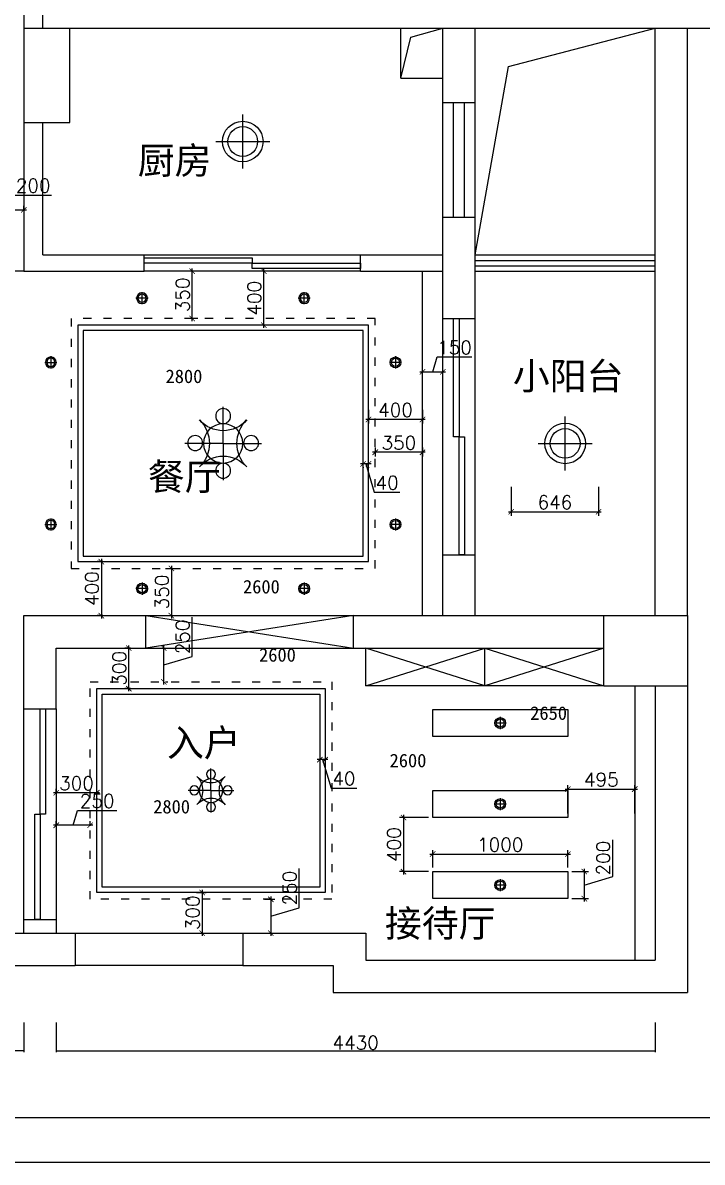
# Model space of a CAD drawing. Header units: millimetres. Extents: x 1149180 to 1411665549, y -85375798 to -28940.
# Drawn here: x 1158136 to 1163162, y -77393 to -68958 of the extents above; entities that cross this region are included whole.
import ezdxf

# ---------------------------------------------------------------- set-up
doc = ezdxf.new("R2010")
doc.units = ezdxf.units.MM
doc.header["$PDMODE"] = 35
doc.linetypes.add('ACAD_ISO03W100', pattern=[30, 12, -18])
for name, color, linetype in [('BZ-000标注', 7, 'Continuous'), ('GSHTK', 7, 'Continuous'), ('TEXT', 3, 'Continuous'), ('图框', 7, 'Continuous'), ('家具 @ 100', 8, 'Continuous'), ('灯', 1, 'Continuous')]:
    doc.layers.add(name, color=color, linetype=linetype)
doc.styles.get("Standard").update_dxf_attribs({"font": 'txt', "bigfont": 'gbcbig.shx'})
doc.styles.add('仿宋', font='SimSun.ttf')
doc.dimstyles.new('ISO-25', dxfattribs={"dimtxt": 100, "dimasz": 2.5, "dimexe": 10, "dimexo": 30, "dimgap": 10, "dimtad": 1, "dimdec": 0, "dimtxsty": 'Standard', "dimblk": 'ARCHTICK', "dimcen": 2.5, "dimclrd": 8, "dimclre": 8, "dimclrt": 3, "dimadec": 0, "dimazin": 0, "dimtfac": 1, "dimtdec": 0, "dimtmove": 0, "dimatfit": 3, "dimldrblk": 'DOT', "dimfxl": 1.25, "dimarcsym": 0})
doc.dimstyles.new('标注（中）', dxfattribs={"dimtxt": 100, "dimasz": 40, "dimexe": 30, "dimexo": 30, "dimgap": 20, "dimtad": 1, "dimdec": 0, "dimzin": 0, "dimdsep": 46, "dimtxsty": 'Standard', "dimblk1": 'ARCHTICK', "dimblk2": 'ARCHTICK', "dimsah": 1, "dimcen": 0, "dimdle": 20, "dimclrd": 8, "dimclre": 8, "dimclrt": 2, "dimadec": 0, "dimazin": 0, "dimtfac": 1, "dimtdec": 0, "dimtmove": 1, "dimatfit": 3, "dimldrblk": 'OPEN90', "dimfxl": 1, "dimtolj": 1, "dimtzin": 0, "dimarcsym": 0})

# ---------------------------------------------------------------- blocks, each defined once
blk = doc.blocks.new('_ArchTick')
at = {"color": 0, "linetype": 'ByBlock', "const_width": 0.15}
blk.add_lwpolyline([(-0.5, -0.5), (0.5, 0.5)], dxfattribs=at)
blk = doc.blocks.new('*D1246')
at = {"color": 8, "lineweight": -2}
for p, q in [((1153383.4, -76357.6), (1153383.4, -76577.6)), ((1158143.4, -76357.6), (1158143.4, -76577.6)), ((1158143.4, -76567.6), (1153383.4, -76567.6))]:
    blk.add_line(p, q, dxfattribs=at)
at = {"layer": 'Defpoints', "color": 0}
for p in [(1153383.4, -76327.6), (1158143.4, -76327.6), (1153383.4, -76567.6)]:
    blk.add_point(p, dxfattribs=at)
at = {"color": 8, "lineweight": -2, "xscale": 2.5, "yscale": 2.5, "zscale": 2.5, "rotation": 180}
blk.add_blockref('_ArchTick', (1153383.4, -76567.6), dxfattribs=at)
at = {"color": 8, "lineweight": -2, "xscale": 2.5, "yscale": 2.5, "zscale": 2.5}
blk.add_blockref('_ArchTick', (1158143.4, -76567.6), dxfattribs=at)
at = {"color": 3, "insert": (1155763.4, -76507.6), "char_height": 100, "attachment_point": 5}
blk.add_mtext('4760', dxfattribs=at)
blk = doc.blocks.new('_Dot')
at = {"color": 0, "linetype": 'ByBlock', "lineweight": -2}
blk.add_line((-0.5, 0), (-1, 0), dxfattribs=at)
at = {"color": 0, "linetype": 'ByBlock', "const_width": 0.5}
blk.add_lwpolyline([(-0.25, 0, 1), (0.25, 0, 1)], format="xyb", close=True, dxfattribs=at)
blk = doc.blocks.new('*D1247')
at = {"color": 8, "lineweight": -2}
for p, q in [((1158383.4, -76357.6), (1158383.4, -76577.6)), ((1162813.4, -76357.6), (1162813.4, -76577.6)), ((1158383.4, -76567.6), (1162813.4, -76567.6))]:
    blk.add_line(p, q, dxfattribs=at)
at = {"layer": 'Defpoints', "color": 0}
for p in [(1158383.4, -76327.6), (1162813.4, -76327.6), (1162813.4, -76567.6)]:
    blk.add_point(p, dxfattribs=at)
at = {"color": 8, "lineweight": -2, "xscale": 2.5, "yscale": 2.5, "zscale": 2.5, "rotation": 180}
blk.add_blockref('_ArchTick', (1158383.4, -76567.6), dxfattribs=at)
at = {"color": 8, "lineweight": -2, "xscale": 2.5, "yscale": 2.5, "zscale": 2.5}
blk.add_blockref('_ArchTick', (1162813.4, -76567.6), dxfattribs=at)
at = {"color": 3, "insert": (1160598.4, -76507.6), "char_height": 100, "attachment_point": 5}
blk.add_mtext('4430', dxfattribs=at)
blk = doc.blocks.new('A$C66CA04A6')
at = {"color": 2}
for q in [(282.8, 542.1), (0, 271.1), (282.8, 0), (565.7, 271.1)]:
    blk.add_line((282.8, 271.1), q, dxfattribs=at)
for centre, radius in [((282.8, 473.1), 55.3), ((282.8, 271.1), 145.1), ((75.9, 273.4), 55.3), ((489.7, 273.4), 55.3), ((282.8, 69), 55.3)]:
    blk.add_circle(centre, radius, dxfattribs=at)
for centre, radius, start, end in [((282.3, 596.1), 231, 220.89177, 319.11567), ((-64.1, 272), 245, 314.7319, 45.0166), ((629.8, 271.3), 245, 134.85765, 225.14235), ((283.6, -54), 231, 41.10937, 139.33328)]:
    blk.add_arc(centre, radius, start, end, dxfattribs=at)
blk = doc.blocks.new('rgrgrgy')
at = {"color": 1}
for p, q in [((132753.7, -21808.3), (132663.7, -21808.3)), ((132708.7, -21763.3), (132708.7, -21853.3))]:
    blk.add_line(p, q, dxfattribs=at)
for radius in [40, 30]:
    blk.add_circle((132708.7, -21808.3), radius, dxfattribs=at)
blk = doc.blocks.new('drytdhdhd')
at = {"color": 4}
for p, q in [((-119680.1, -71722.9), (-119680.1, -72122.9)), ((-119480.1, -71922.9), (-119880.1, -71922.9))]:
    blk.add_line(p, q, dxfattribs=at)
for radius in [150, 110]:
    blk.add_circle((-119680.1, -71922.9), radius, dxfattribs=at)
blk = doc.blocks.new('*D1267')
at = {"layer": 'Defpoints', "color": 0}
for p in [(1159391.9, -75396.6), (1159391.9, -75696.6), (1159463.1, -75696.6)]:
    blk.add_point(p, dxfattribs=at)
at = {"layer": '灯', "color": 8, "lineweight": -2}
for p, q in [((1159421.9, -75396.6), (1159493.1, -75396.6)), ((1159463.1, -75376.6), (1159463.1, -75716.6)), ((1159421.9, -75696.6), (1159493.1, -75696.6))]:
    blk.add_line(p, q, dxfattribs=at)
at = {"layer": '灯', "color": 8, "lineweight": -2, "xscale": 40, "yscale": 40, "zscale": 40}
for p, rotation in [((1159463.1, -75396.6), 90), ((1159463.1, -75696.6), 270)]:
    blk.add_blockref('_ArchTick', p, dxfattribs=dict(at, rotation=rotation))
at = {"layer": '灯', "color": 2, "insert": (1159393.1, -75546.6), "char_height": 100, "attachment_point": 5, "rotation": 90}
blk.add_mtext('\\A1;300', dxfattribs=at)
blk = doc.blocks.new('_Open90')
at = {"color": 0, "linetype": 'ByBlock', "lineweight": -2}
for p, q in [((0, 0), (-1, 0)), ((-0.5, 0.5), (0, 0)), ((0, 0), (-0.5, -0.5))]:
    blk.add_line(p, q, dxfattribs=at)
blk = doc.blocks.new('*D1268')
at = {"layer": 'Defpoints', "color": 0}
for p in [(1159894.7, -75446.6), (1159894.7, -75696.6), (1159970.8, -75696.6)]:
    blk.add_point(p, dxfattribs=at)
at = {"layer": '灯', "color": 8, "lineweight": -2}
for p, q in [((1160180.8, -75508.6), (1160180.8, -75218.6)), ((1159924.7, -75446.6), (1160000.8, -75446.6)), ((1159970.8, -75426.6), (1159970.8, -75716.6)), ((1159970.8, -75571.6), (1160180.8, -75508.6)), ((1159924.7, -75696.6), (1160000.8, -75696.6))]:
    blk.add_line(p, q, dxfattribs=at)
at = {"layer": '灯', "color": 8, "lineweight": -2, "xscale": 40, "yscale": 40, "zscale": 40}
for p, rotation in [((1159970.8, -75446.6), 90), ((1159970.8, -75696.6), 270)]:
    blk.add_blockref('_ArchTick', p, dxfattribs=dict(at, rotation=rotation))
at = {"layer": '灯', "color": 2, "insert": (1160110.8, -75363.6), "char_height": 100, "attachment_point": 5, "rotation": 90}
blk.add_mtext('\\A1;250', dxfattribs=at)
blk = doc.blocks.new('*D1269')
at = {"layer": 'Defpoints', "color": 0}
for p in [(1158920.5, -73586.6), (1158962.1, -73586.6), (1158962.1, -73886.6)]:
    blk.add_point(p, dxfattribs=at)
at = {"layer": '灯', "color": 8, "lineweight": -2}
for p, q in [((1158932.1, -73586.6), (1158890.5, -73586.6)), ((1158920.5, -73906.6), (1158920.5, -73566.6)), ((1158932.1, -73886.6), (1158890.5, -73886.6))]:
    blk.add_line(p, q, dxfattribs=at)
at = {"layer": '灯', "color": 8, "lineweight": -2, "xscale": 40, "yscale": 40, "zscale": 40}
for p, rotation in [((1158920.5, -73586.6), 90), ((1158920.5, -73886.6), 270)]:
    blk.add_blockref('_ArchTick', p, dxfattribs=dict(at, rotation=rotation))
at = {"layer": '灯', "color": 2, "insert": (1158850.5, -73736.6), "char_height": 100, "attachment_point": 5, "rotation": 90}
blk.add_mtext('\\A1;300', dxfattribs=at)
blk = doc.blocks.new('*D1270')
at = {"layer": 'Defpoints', "color": 0}
for p in [(1159162.1, -73586.6), (1159179.5, -73586.6), (1159162.1, -73836.6)]:
    blk.add_point(p, dxfattribs=at)
at = {"layer": '灯', "color": 8, "lineweight": -2}
for p, q in [((1159389.5, -73648.6), (1159389.5, -73358.6)), ((1159179.5, -73856.6), (1159179.5, -73566.6)), ((1159192.1, -73586.6), (1159209.5, -73586.6)), ((1159179.5, -73711.6), (1159389.5, -73648.6)), ((1159192.1, -73836.6), (1159209.5, -73836.6))]:
    blk.add_line(p, q, dxfattribs=at)
at = {"layer": '灯', "color": 8, "lineweight": -2, "xscale": 40, "yscale": 40, "zscale": 40}
for p, rotation in [((1159179.5, -73586.6), 90), ((1159179.5, -73836.6), 270)]:
    blk.add_blockref('_ArchTick', p, dxfattribs=dict(at, rotation=rotation))
at = {"layer": '灯', "color": 2, "insert": (1159319.5, -73503.6), "char_height": 100, "attachment_point": 5, "rotation": 90}
blk.add_mtext('\\A1;250', dxfattribs=at)
blk = doc.blocks.new('*D1271')
at = {"layer": 'Defpoints', "color": 0}
for p in [(1158383.4, -74657.6), (1158383.4, -74679.9), (1158683.4, -74679.9)]:
    blk.add_point(p, dxfattribs=at)
at = {"layer": '灯', "color": 8, "lineweight": -2}
for p, q in [((1158383.4, -74649.9), (1158383.4, -74627.6)), ((1158683.4, -74649.9), (1158683.4, -74627.6)), ((1158703.4, -74657.6), (1158363.4, -74657.6))]:
    blk.add_line(p, q, dxfattribs=at)
at = {"layer": '灯', "color": 8, "lineweight": -2, "xscale": 40, "yscale": 40, "zscale": 40, "rotation": 180}
blk.add_blockref('_ArchTick', (1158383.4, -74657.6), dxfattribs=at)
at = {"layer": '灯', "color": 8, "lineweight": -2, "xscale": 40, "yscale": 40, "zscale": 40}
blk.add_blockref('_ArchTick', (1158683.4, -74657.6), dxfattribs=at)
at = {"layer": '灯', "color": 2, "insert": (1158533.4, -74587.6), "char_height": 100, "attachment_point": 5}
blk.add_mtext('\\A1;300', dxfattribs=at)
blk = doc.blocks.new('*D1272')
at = {"layer": 'Defpoints', "color": 0}
for p in [(1158383.4, -74898.2), (1158383.4, -74932.3), (1158633.4, -74932.3)]:
    blk.add_point(p, dxfattribs=at)
at = {"layer": '灯', "color": 8, "lineweight": -2}
for p, q in [((1158508.4, -74898.2), (1158541.4, -74788.2)), ((1158541.4, -74788.2), (1158831.4, -74788.2)), ((1158653.4, -74898.2), (1158363.4, -74898.2)), ((1158383.4, -74902.3), (1158383.4, -74868.2)), ((1158633.4, -74902.3), (1158633.4, -74868.2))]:
    blk.add_line(p, q, dxfattribs=at)
at = {"layer": '灯', "color": 8, "lineweight": -2, "xscale": 40, "yscale": 40, "zscale": 40, "rotation": 180}
blk.add_blockref('_ArchTick', (1158383.4, -74898.2), dxfattribs=at)
at = {"layer": '灯', "color": 8, "lineweight": -2, "xscale": 40, "yscale": 40, "zscale": 40}
blk.add_blockref('_ArchTick', (1158633.4, -74898.2), dxfattribs=at)
at = {"layer": '灯', "color": 2, "insert": (1158686.4, -74718.2), "char_height": 100, "attachment_point": 5}
blk.add_mtext('\\A1;250', dxfattribs=at)
blk = doc.blocks.new('*D1273')
at = {"layer": 'Defpoints', "color": 0}
for p in [(1162168.4, -75111.5), (1161168.4, -75241.6), (1162168.4, -75241.6)]:
    blk.add_point(p, dxfattribs=at)
at = {"layer": '灯', "color": 8, "lineweight": -2}
for p, q in [((1161148.4, -75111.5), (1162188.4, -75111.5)), ((1161168.4, -75211.6), (1161168.4, -75081.5)), ((1162168.4, -75211.6), (1162168.4, -75081.5))]:
    blk.add_line(p, q, dxfattribs=at)
at = {"layer": '灯', "color": 8, "lineweight": -2, "xscale": 40, "yscale": 40, "zscale": 40, "rotation": 180}
blk.add_blockref('_ArchTick', (1161168.4, -75111.5), dxfattribs=at)
at = {"layer": '灯', "color": 8, "lineweight": -2, "xscale": 40, "yscale": 40, "zscale": 40}
blk.add_blockref('_ArchTick', (1162168.4, -75111.5), dxfattribs=at)
at = {"layer": '灯', "color": 2, "insert": (1161668.4, -75041.5), "char_height": 100, "attachment_point": 5}
blk.add_mtext('\\A1;1000', dxfattribs=at)
blk = doc.blocks.new('*D1274')
at = {"layer": 'Defpoints', "color": 0}
for p in [(1162168.4, -75241.6), (1162168.4, -75441.6), (1162290, -75441.6)]:
    blk.add_point(p, dxfattribs=at)
at = {"layer": '灯', "color": 8, "lineweight": -2}
for p, q in [((1162500, -75278.6), (1162500, -75005.3)), ((1162290, -75221.6), (1162290, -75461.6)), ((1162198.4, -75241.6), (1162320, -75241.6)), ((1162290, -75341.6), (1162500, -75278.6)), ((1162198.4, -75441.6), (1162320, -75441.6))]:
    blk.add_line(p, q, dxfattribs=at)
at = {"layer": '灯', "color": 8, "lineweight": -2, "xscale": 40, "yscale": 40, "zscale": 40}
for p, rotation in [((1162290, -75241.6), 90), ((1162290, -75441.6), 270)]:
    blk.add_blockref('_ArchTick', p, dxfattribs=dict(at, rotation=rotation))
at = {"layer": '灯', "color": 2, "insert": (1162430, -75141.9), "char_height": 100, "attachment_point": 5, "rotation": 90}
blk.add_mtext('\\A1;200', dxfattribs=at)
blk = doc.blocks.new('*D1275')
at = {"layer": 'Defpoints', "color": 0}
for p in [(1161168.4, -74841.6), (1160952.7, -75241.6), (1161168.4, -75241.6)]:
    blk.add_point(p, dxfattribs=at)
at = {"layer": '灯', "color": 8, "lineweight": -2}
for p, q in [((1161138.4, -74841.6), (1160922.7, -74841.6)), ((1160952.7, -74821.6), (1160952.7, -75261.6)), ((1161138.4, -75241.6), (1160922.7, -75241.6))]:
    blk.add_line(p, q, dxfattribs=at)
at = {"layer": '灯', "color": 8, "lineweight": -2, "xscale": 40, "yscale": 40, "zscale": 40}
for p, rotation in [((1160952.7, -74841.6), 90), ((1160952.7, -75241.6), 270)]:
    blk.add_blockref('_ArchTick', p, dxfattribs=dict(at, rotation=rotation))
at = {"layer": '灯', "color": 2, "insert": (1160882.7, -75041.6), "char_height": 100, "attachment_point": 5, "rotation": 90}
blk.add_mtext('\\A1;400', dxfattribs=at)
blk = doc.blocks.new('*D1277')
at = {"layer": 'Defpoints', "color": 0}
for p in [(1162663.4, -74630.3), (1162168.4, -74841.6), (1162663.4, -74841.6)]:
    blk.add_point(p, dxfattribs=at)
at = {"layer": '灯', "color": 8, "lineweight": -2}
for p, q in [((1162148.4, -74630.3), (1162683.4, -74630.3)), ((1162168.4, -74811.6), (1162168.4, -74600.3)), ((1162663.4, -74811.6), (1162663.4, -74600.3))]:
    blk.add_line(p, q, dxfattribs=at)
at = {"layer": '灯', "color": 8, "lineweight": -2, "xscale": 40, "yscale": 40, "zscale": 40, "rotation": 180}
blk.add_blockref('_ArchTick', (1162168.4, -74630.3), dxfattribs=at)
at = {"layer": '灯', "color": 8, "lineweight": -2, "xscale": 40, "yscale": 40, "zscale": 40}
blk.add_blockref('_ArchTick', (1162663.4, -74630.3), dxfattribs=at)
at = {"layer": '灯', "color": 2, "insert": (1162415.9, -74560.3), "char_height": 100, "attachment_point": 5}
blk.add_mtext('\\A1;495', dxfattribs=at)
blk = doc.blocks.new('*D1278')
at = {"layer": 'Defpoints', "color": 0}
for p in [(1158759.2, -72946.6), (1158717.4, -73346.6), (1158759.2, -73346.6)]:
    blk.add_point(p, dxfattribs=at)
at = {"layer": '灯', "color": 8, "lineweight": -2}
for p, q in [((1158729.2, -72946.6), (1158687.4, -72946.6)), ((1158717.4, -72926.6), (1158717.4, -73366.6)), ((1158729.2, -73346.6), (1158687.4, -73346.6))]:
    blk.add_line(p, q, dxfattribs=at)
at = {"layer": '灯', "color": 8, "lineweight": -2, "xscale": 40, "yscale": 40, "zscale": 40}
for p, rotation in [((1158717.4, -72946.6), 90), ((1158717.4, -73346.6), 270)]:
    blk.add_blockref('_ArchTick', p, dxfattribs=dict(at, rotation=rotation))
at = {"layer": '灯', "color": 2, "insert": (1158647.4, -73146.6), "char_height": 100, "attachment_point": 5, "rotation": 90}
blk.add_mtext('\\A1;400', dxfattribs=at)
blk = doc.blocks.new('*D1279')
at = {"layer": 'Defpoints', "color": 0}
for p in [(1159163, -72996.6), (1159163, -73346.6), (1159235.3, -73346.6)]:
    blk.add_point(p, dxfattribs=at)
at = {"layer": '灯', "color": 8, "lineweight": -2}
for p, q in [((1159193, -72996.6), (1159265.3, -72996.6)), ((1159235.3, -72976.6), (1159235.3, -73366.6)), ((1159193, -73346.6), (1159265.3, -73346.6))]:
    blk.add_line(p, q, dxfattribs=at)
at = {"layer": '灯', "color": 8, "lineweight": -2, "xscale": 40, "yscale": 40, "zscale": 40}
for p, rotation in [((1159235.3, -72996.6), 90), ((1159235.3, -73346.6), 270)]:
    blk.add_blockref('_ArchTick', p, dxfattribs=dict(at, rotation=rotation))
at = {"layer": '灯', "color": 2, "insert": (1159165.3, -73171.6), "char_height": 100, "attachment_point": 5, "rotation": 90}
blk.add_mtext('\\A1;350', dxfattribs=at)
blk = doc.blocks.new('*D1283')
at = {"layer": 'Defpoints', "color": 0}
for p in [(1159919.2, -70796.6), (1160062.3, -70796.6), (1160062.3, -71196.6)]:
    blk.add_point(p, dxfattribs=at)
at = {"layer": '灯', "color": 8, "lineweight": -2}
for p, q in [((1160032.3, -70796.6), (1159889.2, -70796.6)), ((1159919.2, -71216.6), (1159919.2, -70776.6)), ((1160032.3, -71196.6), (1159889.2, -71196.6))]:
    blk.add_line(p, q, dxfattribs=at)
at = {"layer": '灯', "color": 8, "lineweight": -2, "xscale": 40, "yscale": 40, "zscale": 40}
for p, rotation in [((1159919.2, -70796.6), 90), ((1159919.2, -71196.6), 270)]:
    blk.add_blockref('_ArchTick', p, dxfattribs=dict(at, rotation=rotation))
at = {"layer": '灯', "color": 2, "insert": (1159849.2, -70996.6), "char_height": 100, "attachment_point": 5, "rotation": 90}
blk.add_mtext('\\A1;400', dxfattribs=at)
blk = doc.blocks.new('*D1284')
at = {"layer": 'Defpoints', "color": 0}
for p in [(1159389.3, -70796.6), (1159461.3, -70796.6), (1159461.3, -71146.6)]:
    blk.add_point(p, dxfattribs=at)
at = {"layer": '灯', "color": 8, "lineweight": -2}
for p, q in [((1159431.3, -70796.6), (1159359.3, -70796.6)), ((1159389.3, -71166.6), (1159389.3, -70776.6)), ((1159431.3, -71146.6), (1159359.3, -71146.6))]:
    blk.add_line(p, q, dxfattribs=at)
at = {"layer": '灯', "color": 8, "lineweight": -2, "xscale": 40, "yscale": 40, "zscale": 40}
for p, rotation in [((1159389.3, -70796.6), 90), ((1159389.3, -71146.6), 270)]:
    blk.add_blockref('_ArchTick', p, dxfattribs=dict(at, rotation=rotation))
at = {"layer": '灯', "color": 2, "insert": (1159319.3, -70971.6), "char_height": 100, "attachment_point": 5, "rotation": 90}
blk.add_mtext('\\A1;350', dxfattribs=at)
blk = doc.blocks.new('*D1285')
at = {"layer": 'Defpoints', "color": 0}
for p in [(1160653.4, -72216.8), (1160653.4, -72222.8), (1160693.4, -72216.8)]:
    blk.add_point(p, dxfattribs=at)
at = {"layer": '灯', "color": 8, "lineweight": -2}
for p, q in [((1160713.4, -72222.8), (1160633.4, -72222.8)), ((1160653.4, -72246.8), (1160653.4, -72252.8)), ((1160673.4, -72222.8), (1160736.4, -72432.8)), ((1160693.4, -72246.8), (1160693.4, -72252.8)), ((1160736.4, -72432.8), (1160926.4, -72432.8))]:
    blk.add_line(p, q, dxfattribs=at)
at = {"layer": '灯', "color": 8, "lineweight": -2, "xscale": 40, "yscale": 40, "zscale": 40, "rotation": 180}
blk.add_blockref('_ArchTick', (1160653.4, -72222.8), dxfattribs=at)
at = {"layer": '灯', "color": 8, "lineweight": -2, "xscale": 40, "yscale": 40, "zscale": 40}
blk.add_blockref('_ArchTick', (1160693.4, -72222.8), dxfattribs=at)
at = {"layer": '灯', "color": 2, "insert": (1160831.4, -72362.8), "char_height": 100, "attachment_point": 5}
blk.add_mtext('\\A1;40', dxfattribs=at)
blk = doc.blocks.new('*D1286')
at = {"layer": 'Defpoints', "color": 0}
for p in [(1161243.4, -71541.5), (1161093.4, -71645.8), (1161243.4, -71645.8)]:
    blk.add_point(p, dxfattribs=at)
at = {"layer": '灯', "color": 8, "lineweight": -2}
for p, q in [((1161168.4, -71541.5), (1161201.4, -71431.5)), ((1161201.4, -71431.5), (1161458, -71431.5)), ((1161093.4, -71615.8), (1161093.4, -71511.5)), ((1161243.4, -71615.8), (1161243.4, -71511.5)), ((1161073.4, -71541.5), (1161263.4, -71541.5))]:
    blk.add_line(p, q, dxfattribs=at)
at = {"layer": '灯', "color": 8, "lineweight": -2, "xscale": 40, "yscale": 40, "zscale": 40, "rotation": 180}
blk.add_blockref('_ArchTick', (1161093.4, -71541.5), dxfattribs=at)
at = {"layer": '灯', "color": 8, "lineweight": -2, "xscale": 40, "yscale": 40, "zscale": 40}
blk.add_blockref('_ArchTick', (1161243.4, -71541.5), dxfattribs=at)
at = {"layer": '灯', "color": 2, "insert": (1161329.7, -71361.5), "char_height": 100, "attachment_point": 5}
blk.add_mtext('\\A1;150', dxfattribs=at)
blk = doc.blocks.new('*D1287')
at = {"layer": 'Defpoints', "color": 0}
for p in [(1160693.4, -71794.1), (1161093.4, -71794.1), (1160693.4, -71894.4)]:
    blk.add_point(p, dxfattribs=at)
at = {"layer": '灯', "color": 8, "lineweight": -2}
for p, q in [((1160693.4, -71824.1), (1160693.4, -71924.4)), ((1161093.4, -71824.1), (1161093.4, -71924.4)), ((1161113.4, -71894.4), (1160673.4, -71894.4))]:
    blk.add_line(p, q, dxfattribs=at)
at = {"layer": '灯', "color": 8, "lineweight": -2, "xscale": 40, "yscale": 40, "zscale": 40, "rotation": 180}
blk.add_blockref('_ArchTick', (1160693.4, -71894.4), dxfattribs=at)
at = {"layer": '灯', "color": 8, "lineweight": -2, "xscale": 40, "yscale": 40, "zscale": 40}
blk.add_blockref('_ArchTick', (1161093.4, -71894.4), dxfattribs=at)
at = {"layer": '灯', "color": 2, "insert": (1160893.4, -71824.4), "char_height": 100, "attachment_point": 5}
blk.add_mtext('\\A1;400', dxfattribs=at)
blk = doc.blocks.new('*D1288')
at = {"layer": 'Defpoints', "color": 0}
for p in [(1160743.4, -72071.6), (1161093.4, -72071.6), (1160743.4, -72137.2)]:
    blk.add_point(p, dxfattribs=at)
at = {"layer": '灯', "color": 8, "lineweight": -2}
for p, q in [((1160743.4, -72101.6), (1160743.4, -72167.2)), ((1161093.4, -72101.6), (1161093.4, -72167.2)), ((1161113.4, -72137.2), (1160723.4, -72137.2))]:
    blk.add_line(p, q, dxfattribs=at)
at = {"layer": '灯', "color": 8, "lineweight": -2, "xscale": 40, "yscale": 40, "zscale": 40, "rotation": 180}
blk.add_blockref('_ArchTick', (1160743.4, -72137.2), dxfattribs=at)
at = {"layer": '灯', "color": 8, "lineweight": -2, "xscale": 40, "yscale": 40, "zscale": 40}
blk.add_blockref('_ArchTick', (1161093.4, -72137.2), dxfattribs=at)
at = {"layer": '灯', "color": 2, "insert": (1160918.4, -72067.2), "char_height": 100, "attachment_point": 5}
blk.add_mtext('\\A1;350', dxfattribs=at)
blk = doc.blocks.new('*D1290')
at = {"layer": 'Defpoints', "color": 0}
for p in [(1160333.4, -74308), (1160373.4, -74308), (1160333.4, -74412.5)]:
    blk.add_point(p, dxfattribs=at)
at = {"layer": '灯', "color": 8, "lineweight": -2}
for p, q in [((1160333.4, -74338), (1160333.4, -74442.5)), ((1160373.4, -74338), (1160373.4, -74442.5)), ((1160393.4, -74412.5), (1160313.4, -74412.5)), ((1160353.4, -74412.5), (1160416.4, -74622.5)), ((1160416.4, -74622.5), (1160606.4, -74622.5))]:
    blk.add_line(p, q, dxfattribs=at)
at = {"layer": '灯', "color": 8, "lineweight": -2, "xscale": 40, "yscale": 40, "zscale": 40, "rotation": 180}
blk.add_blockref('_ArchTick', (1160333.4, -74412.5), dxfattribs=at)
at = {"layer": '灯', "color": 8, "lineweight": -2, "xscale": 40, "yscale": 40, "zscale": 40}
blk.add_blockref('_ArchTick', (1160373.4, -74412.5), dxfattribs=at)
at = {"layer": '灯', "color": 2, "insert": (1160511.4, -74552.5), "char_height": 100, "attachment_point": 5}
blk.add_mtext('\\A1;40', dxfattribs=at)
blk = doc.blocks.new('标高')
at = {"layer": 'BZ-000标注', "const_width": 0.00106}
blk.add_lwpolyline([(0.792, 0.792), (0, 0), (-0.792, 0.792), (3.96, 0.792)], dxfattribs=at)
at = {"layer": 'BZ-000标注', "style": '仿宋'}
blk.add_attdef('0.000', (0.493, 0.909), '', height=1, dxfattribs=at)
blk = doc.blocks.new('*D1291')
at = {"layer": 'Defpoints', "color": 0}
for p in [(1161749.3, -72362.3), (1162395.4, -72362.3), (1162395.4, -72577.5)]:
    blk.add_point(p, dxfattribs=at)
at = {"layer": '灯', "color": 8, "lineweight": -2}
for p, q in [((1161749.3, -72392.3), (1161749.3, -72607.5)), ((1162395.4, -72392.3), (1162395.4, -72607.5)), ((1161729.3, -72577.5), (1162415.4, -72577.5))]:
    blk.add_line(p, q, dxfattribs=at)
at = {"layer": '灯', "color": 8, "lineweight": -2, "xscale": 40, "yscale": 40, "zscale": 40, "rotation": 180}
blk.add_blockref('_ArchTick', (1161749.3, -72577.5), dxfattribs=at)
at = {"layer": '灯', "color": 8, "lineweight": -2, "xscale": 40, "yscale": 40, "zscale": 40}
blk.add_blockref('_ArchTick', (1162395.4, -72577.5), dxfattribs=at)
at = {"layer": '灯', "color": 2, "insert": (1162072.4, -72507.5), "char_height": 100, "attachment_point": 5}
blk.add_mtext('\\A1;646', dxfattribs=at)
blk = doc.blocks.new('*D1294')
at = {"layer": 'Defpoints', "color": 0}
for p in [(1158143.4, -70343.5), (1157943.4, -70377.1), (1158143.4, -70377.1)]:
    blk.add_point(p, dxfattribs=at)
at = {"layer": '灯', "color": 8, "lineweight": -2}
for p, q in [((1158043.4, -70343.5), (1158076.4, -70233.5)), ((1158076.4, -70233.5), (1158349.7, -70233.5)), ((1157923.4, -70343.5), (1158163.4, -70343.5)), ((1157943.4, -70347.1), (1157943.4, -70313.5)), ((1158143.4, -70347.1), (1158143.4, -70313.5))]:
    blk.add_line(p, q, dxfattribs=at)
at = {"layer": '灯', "color": 8, "lineweight": -2, "xscale": 40, "yscale": 40, "zscale": 40, "rotation": 180}
blk.add_blockref('_ArchTick', (1157943.4, -70343.5), dxfattribs=at)
at = {"layer": '灯', "color": 8, "lineweight": -2, "xscale": 40, "yscale": 40, "zscale": 40}
blk.add_blockref('_ArchTick', (1158143.4, -70343.5), dxfattribs=at)
at = {"layer": '灯', "color": 2, "insert": (1158213, -70163.5), "char_height": 100, "attachment_point": 5}
blk.add_mtext('\\A1;200', dxfattribs=at)
blk = doc.blocks.new('3sdasd2')
at = {"layer": '图框', "color": 8}
blk.add_line((1192826.7, -93755.7), (1187029.6, -93755.7), dxfattribs=at)
at = {"layer": '图框', "color": 3}
blk.add_line((1186914.9, -93848.8), (1192919.8, -93848.7), dxfattribs=at)

msp = doc.modelspace()

# ---------------------------------------------------------------- linework, layer by layer
at = {"color": 8}
for p, q in [((1158143.4, -68846.6), (1158143.4, -70796.6)), ((1158283.4, -68996.6), (1158283.4, -68846.6)), ((1158143.4, -68996.6), (1164823.4, -68996.6)), ((1158483.4, -69696.6), (1158483.4, -68996.6)), ((1160933.4, -69366.6), (1160933.4, -68996.6)), ((1161006.5, -69063.1), (1161243.4, -68996.6)), ((1161243.4, -71146.6), (1161243.4, -68996.6)), ((1161483.4, -71146.6), (1161483.4, -68996.6)), ((1161728.2, -69282.1), (1162813.4, -68996.6)), ((1162813.4, -73346.6), (1162813.4, -68996.6)), ((1163053.4, -73346.6), (1163053.4, -68996.6)), ((1160933.4, -69366.6), (1161006.5, -69063.1)), ((1161483.4, -70676.6), (1161728.2, -69282.1)), ((1160933.4, -69366.6), (1161243.4, -69366.6)), ((1161243.4, -69546.6), (1161483.4, -69546.6)), ((1158143.4, -69696.6), (1158483.4, -69696.6)), ((1158283.4, -70676.6), (1158283.4, -69696.6)), ((1161243.4, -70396.6), (1161483.4, -70396.6)), ((1158283.4, -70676.6), (1159033.4, -70676.6)), ((1159033.4, -70796.6), (1159033.4, -70676.6)), ((1159033.4, -70676.6), (1160633.4, -70676.6)), ((1160633.4, -70676.6), (1161243.4, -70676.6)), ((1160633.4, -70796.6), (1160633.4, -70676.6)), ((1161483.4, -70676.6), (1162813.4, -70676.6)), ((1158143.4, -70796.6), (1157183.4, -70796.6)), ((1158143.4, -70796.6), (1159033.4, -70796.6)), ((1160633.4, -70796.6), (1159033.4, -70796.6)), ((1160633.4, -70796.6), (1161243.4, -70796.6)), ((1161093.4, -73346.6), (1161093.4, -70796.6)), ((1161483.4, -70796.6), (1162813.4, -70796.6)), ((1161243.4, -71146.6), (1161483.4, -71146.6)), ((1161243.4, -72896.6), (1161243.4, -71146.6)), ((1161483.4, -72896.6), (1161483.4, -71146.6)), ((1161243.4, -72896.6), (1161483.4, -72896.6)), ((1161243.4, -73346.6), (1161243.4, -72896.6)), ((1161483.4, -73346.6), (1161483.4, -72896.6)), ((1158143.4, -73346.6), (1163053.4, -73346.6)), ((1158143.4, -74036.6), (1158143.4, -73346.6)), ((1159045.4, -73586.6), (1159045.4, -73346.6)), ((1159045.4, -73346.6), (1160583.4, -73586.6)), ((1160583.4, -73346.6), (1159045.4, -73586.6)), ((1160583.4, -73586.6), (1160583.4, -73346.6)), ((1162433.4, -73866.6), (1162433.4, -73346.6)), ((1163053.4, -73346.6), (1163053.4, -76136.6)), ((1158383.4, -74036.6), (1158383.4, -73586.6)), ((1158383.4, -73586.6), (1160583.4, -73586.6)), ((1160583.4, -73586.6), (1162433.4, -73586.6)), ((1161554.4, -73866.6), (1160674.4, -73586.6)), ((1160674.4, -73866.6), (1161554.4, -73586.6)), ((1161554.4, -73866.6), (1161554.4, -73586.6)), ((1161554.4, -73586.6), (1162434.4, -73866.6)), ((1162434.4, -73586.6), (1161554.4, -73866.6)), ((1158683.4, -73886.6), (1160373.4, -73886.6)), ((1158683.4, -75396.6), (1158683.4, -73886.6)), ((1160373.4, -73886.6), (1160373.4, -75396.6)), ((1162434.4, -73866.6), (1160674.4, -73866.6)), ((1162433.4, -73866.6), (1163053.4, -73866.6)), ((1162663.4, -73866.6), (1162663.4, -75896.6)), ((1162813.4, -73866.6), (1162813.4, -75896.6)), ((1158723.4, -73926.6), (1160333.4, -73926.6)), ((1158723.4, -75356.6), (1158723.4, -73926.6)), ((1160333.4, -73926.6), (1160333.4, -75356.6)), ((1158143.4, -74036.6), (1158383.4, -74036.6)), ((1158143.4, -75696.6), (1158143.4, -74036.6)), ((1158383.4, -74036.6), (1158383.4, -75696.6)), ((1160373.4, -75396.6), (1158683.4, -75396.6)), ((1160333.4, -75356.6), (1158723.4, -75356.6)), ((1158143.4, -75596.6), (1158383.4, -75596.6)), ((1153383.4, -75696.6), (1158523.4, -75696.6)), ((1158523.4, -75696.6), (1158523.4, -75936.6)), ((1158523.4, -75696.6), (1159763.4, -75696.6)), ((1159763.4, -75696.6), (1159763.4, -75936.6)), ((1159763.4, -75696.6), (1160673.4, -75696.6)), ((1160673.4, -75696.6), (1160673.4, -75896.6)), ((1160673.4, -75896.6), (1162813.4, -75896.6)), ((1153143.4, -75936.6), (1158523.4, -75936.6)), ((1159763.4, -75936.6), (1158523.4, -75936.6)), ((1159763.4, -75936.6), (1160433.4, -75936.6)), ((1160433.4, -75936.6), (1160433.4, -76136.6)), ((1160433.4, -76136.6), (1163053.4, -76136.6))]:
    msp.add_line(p, q, dxfattribs=at)
at = {"color": 3}
for p, q in [((1161323.4, -70396.6), (1161323.4, -69546.6)), ((1161403.4, -70396.6), (1161403.4, -69546.6)), ((1161483.4, -70716.6), (1162813.4, -70716.6)), ((1161483.4, -70756.6), (1162813.4, -70756.6))]:
    msp.add_line(p, q, dxfattribs=at)
at = {"color": 1, "linetype": 'ACAD_ISO03W100', "ltscale": 5}
for p, q in [((1158633.4, -73836.6), (1160423.4, -73836.6)), ((1158633.4, -75446.6), (1158633.4, -73836.6)), ((1160423.4, -73836.6), (1160423.4, -75446.6)), ((1160423.4, -75446.6), (1158633.4, -75446.6))]:
    msp.add_line(p, q, dxfattribs=at)
at = {"color": 4}
for points in [[(1159033.4, -70696.6), (1159833.4, -70696.6), (1159833.4, -70736.6), (1159033.4, -70736.6)], [(1159833.4, -70736.6), (1160633.4, -70736.6), (1160633.4, -70776.6), (1159833.4, -70776.6)], [(1161363.4, -71146.6), (1161363.4, -72021.6), (1161323.4, -72021.6), (1161323.4, -71146.6)], [(1161403.4, -72021.6), (1161403.4, -72896.6), (1161363.4, -72896.6), (1161363.4, -72021.6)], [(1158264.4, -74036.6), (1158304.4, -74036.6), (1158304.4, -74816.6), (1158264.4, -74816.6)], [(1158224.4, -74816.6), (1158264.4, -74816.6), (1158264.4, -75596.6), (1158224.4, -75596.6)]]:
    msp.add_lwpolyline(points, close=True, dxfattribs=at)
at = {"color": 1, "linetype": 'ACAD_ISO03W100', "ltscale": 5}
msp.add_lwpolyline([(1160743.4, -71146.6), (1158493.4, -71146.6), (1158493.4, -72996.6), (1160743.4, -72996.6)], close=True, dxfattribs=at)
at = {"color": 8}
for points in [[(1160693.4, -71196.6), (1158543.4, -71196.6), (1158543.4, -72946.6), (1160693.4, -72946.6)], [(1160653.4, -71236.6), (1158583.4, -71236.6), (1158583.4, -72906.6), (1160653.4, -72906.6)], [(1161168.4, -74041.6), (1162168.4, -74041.6), (1162168.4, -74241.6), (1161168.4, -74241.6)], [(1161168.4, -74641.6), (1162168.4, -74641.6), (1162168.4, -74841.6), (1161168.4, -74841.6)], [(1161168.4, -75241.6), (1162168.4, -75241.6), (1162168.4, -75441.6), (1161168.4, -75441.6)]]:
    msp.add_lwpolyline(points, close=True, dxfattribs=at)
at = {"layer": 'GSHTK', "color": 7}
msp.add_line((1160674.4, -73866.6), (1160674.4, -73586.6), dxfattribs=at)

# ---------------------------------------------------------------- block references
at = {"color": 8, "lineweight": 0, "rotation": 180}
for p in [(1040083.3, -141759.5), (1042468.3, -143994.5)]:
    msp.add_blockref('drytdhdhd', p, dxfattribs=at)
at = {"color": 1, "xscale": -1, "rotation": 180}
for p in [(1026309.6, -92804.9), (1027509.6, -92804.9)]:
    msp.add_blockref('rgrgrgy', p, dxfattribs=at)
at = {"color": 1, "xscale": -1}
for p in [(1291052.1, -49663.3), (1291052.1, -50863.3)]:
    msp.add_blockref('rgrgrgy', p, dxfattribs=at)
at = {"color": 1}
for p in [(1028184.6, -49663.3), (1028184.6, -50863.3), (1026309.6, -51338.3), (1027509.6, -51338.3), (1028959.6, -52333.3), (1028959.6, -52933.3), (1028959.6, -53533.3)]:
    msp.add_blockref('rgrgrgy', p, dxfattribs=at)
at = {"color": 8, "xscale": -1}
msp.add_blockref('A$C66CA04A6', (1159901.2, -72342.6), dxfattribs=at)
at = {"color": 8, "xscale": -0.6000000000931323, "yscale": 0.6000000000058208, "zscale": 0.6}
msp.add_blockref('A$C66CA04A6', (1159698.1, -74804.2), dxfattribs=at)
at = {"layer": 'TEXT', "color": 3, "xscale": 3.519999999931315, "yscale": 3.519999999996799, "zscale": 3.52}
msp.add_blockref('3sdasd2', (-3028760.7, 252954.9), dxfattribs=at)
at = {"layer": '家具 @ 100', "xscale": 100, "yscale": 100, "zscale": 100}
for p, values in [((1159143.1, -71715.6), {'0.000': '2800'}), ((1159716, -73273), {'0.000': '2600'}), ((1159834.9, -73778.2), {'0.000': '2600'}), ((1161840.7, -74208.9), {'0.000': '2650'}), ((1160800.5, -74560), {'0.000': '2600'}), ((1159051.7, -74901.5), {'0.000': '2800'})]:
    msp.add_blockref('标高', p, dxfattribs=at).add_auto_attribs(values)

# ---------------------------------------------------------------- texts
at = {"layer": 'GSHTK', "color": 1, "char_height": 200, "width": 1435.504, "attachment_point": 1}
for s, insert in [('\\pt200;{\\fSimSun|b0|i0|c134|p2;厨房}', (1158986.5, -69876.9)), ('\\pt300;{\\fSimSun|b0|i0|c134|p2;小阳台}', (1161761.4, -71472.6)), ('\\pt200;{\\fSimSun|b0|i0|c134|p2;餐厅}', (1159060.9, -72217.7)), ('\\pt200;{\\fSimSun|b0|i0|c134|p2;入户}', (1159202.5, -74187.6)), ('\\pt200;{\\fSimSun|b0|i0|c134|p2;接待厅}', (1160815.2, -75524.4))]:
    msp.add_mtext(s, dxfattribs=dict(at, insert=insert))

# ---------------------------------------------------------------- dimensions: what is measured, and where the dimension line sits
at = {"color": 8}
for base, p1, p2, picture, middle in [((1153383.4, -76567.6), (1158143.4, -76327.6), (1153383.4, -76327.6), '*D1246', (1155763.4, -76507.6)), ((1162813.4, -76567.6), (1158383.4, -76327.6), (1162813.4, -76327.6), '*D1247', (1160598.4, -76507.6))]:
    dim = msp.add_linear_dim(base=base, p1=p1, p2=p2, dimstyle='ISO-25', dxfattribs=at)
    dim.commit()
    dim.dimension.update_dxf_attribs({"geometry": picture, "text_midpoint": middle})
at = {"layer": '灯', "color": 1}
for p1, p2, distance, picture, middle in [((1157943.4, -70377.1), (1158143.4, -70377.1), 33.6, '*D1294', (1158096.4, -70163.5)), ((1159461.3, -71146.6), (1159461.3, -70796.6), 72, '*D1284', (1159319.3, -70971.6)), ((1160062.3, -71196.6), (1160062.3, -70796.6), 143, '*D1283', (1159849.2, -70996.6)), ((1161093.4, -71645.8), (1161243.4, -71645.8), 104.3, '*D1286', (1161221.4, -71361.5)), ((1161093.4, -71794.1), (1160693.4, -71794.1), 100.3, '*D1287', (1160893.4, -71824.4)), ((1161093.4, -72071.6), (1160743.4, -72071.6), 65.6, '*D1288', (1160918.4, -72067.2)), ((1160693.4, -72216.8), (1160653.4, -72216.8), 6, '*D1285', (1160756.4, -72362.8)), ((1161749.3, -72362.3), (1162395.4, -72362.3), -215.2, '*D1291', (1162072.4, -72507.5)), ((1158759.2, -72946.6), (1158759.2, -73346.6), -41.9, '*D1278', (1158647.4, -73146.6)), ((1159163, -72996.6), (1159163, -73346.6), 72.3, '*D1279', (1159165.3, -73171.6)), ((1159162.1, -73836.6), (1159162.1, -73586.6), -17.4, '*D1270', (1159319.5, -73628.6)), ((1158962.1, -73886.6), (1158962.1, -73586.6), 41.6, '*D1269', (1158850.5, -73736.6)), ((1160373.4, -74308), (1160333.4, -74308), 104.5, '*D1290', (1160436.4, -74552.5)), ((1158683.4, -74679.9), (1158383.4, -74679.9), -22.3, '*D1271', (1158533.4, -74587.6)), ((1162168.4, -74841.6), (1162663.4, -74841.6), 211.3, '*D1277', (1162415.9, -74560.3)), ((1158633.4, -74932.3), (1158383.4, -74932.3), -34.1, '*D1272', (1158561.4, -74718.2)), ((1161168.4, -74841.6), (1161168.4, -75241.6), -215.7, '*D1275', (1160882.7, -75041.6)), ((1161168.4, -75241.6), (1162168.4, -75241.6), 130.1, '*D1273', (1161668.4, -75041.5)), ((1162168.4, -75241.6), (1162168.4, -75441.6), 121.6, '*D1274', (1162430, -75258.6)), ((1159894.7, -75446.6), (1159894.7, -75696.6), 76.1, '*D1268', (1160110.8, -75488.6)), ((1159391.9, -75396.6), (1159391.9, -75696.6), 71.3, '*D1267', (1159393.1, -75546.6))]:
    dim = msp.add_aligned_dim(p1=p1, p2=p2, distance=distance, dimstyle='标注（中）', dxfattribs=at)
    dim.commit()
    dim.dimension.update_dxf_attribs({"geometry": picture, "text_midpoint": middle})

doc.saveas('drawing.dxf')
